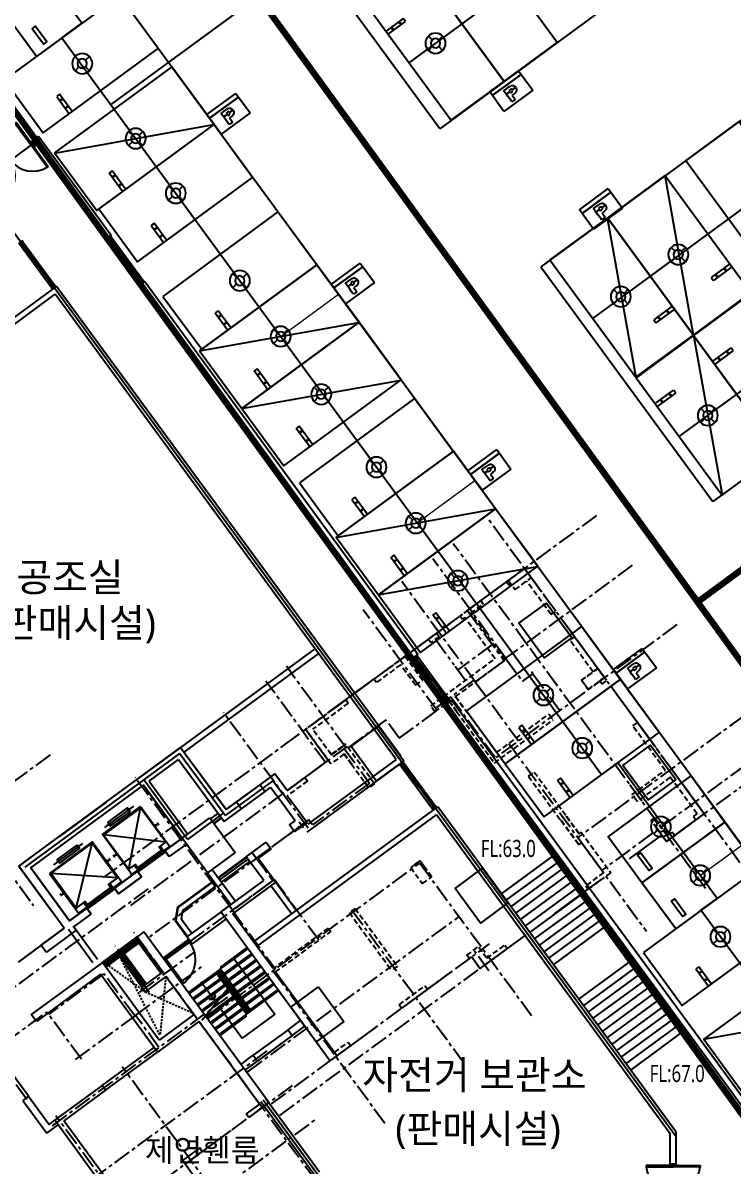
# Model space of a CAD drawing. Header units: millimetres. Extents: x 75184266 to 76346726, y -35077925 to -33679385.
# Drawn here: x 75337081 to 75361987, y -34979929 to -34939875 of the extents above; entities that cross this region are included whole.
import ezdxf
from ezdxf.enums import TextEntityAlignment as Align

# ---------------------------------------------------------------- set-up
doc = ezdxf.new("R2010")
doc.units = ezdxf.units.MM
doc.header["$LTSCALE"] = 50
doc.header["$MEASUREMENT"] = 0
for name, pattern in [('CENTER', [2, 1.25, -0.25, 0.25, -0.25]), ('HID', [2.3, 1.5, -0.8]), ('HIDDEN2', [0.1875, 0.125, -0.0625]), ('XR-지하3층$0$H', [1.3, 0.8, -0.5])]:
    doc.linetypes.add(name, pattern=pattern)
for name, color, linetype in [('0-유도관제', 6, 'CONTINUOUS'), ('CEN', 1, 'CENTER'), ('PLAN-ALL-DOOR', 4, 'CONTINUOUS'), ('XR-B1$0$00_블럭계획고', 7, 'CONTINUOUS'), ('XR-지하3층$0$a-door', 6, 'CONTINUOUS'), ('XR-지하3층$0$A-주차', 9, 'CONTINUOUS'), ('XR-지하3층$0$b-sor-1$0$wid', 4, 'CONTINUOUS'), ('XR-지하3층$0$WAL', 3, 'CONTINUOUS'), ('XR-지하3층$0$일반주차', 8, 'CONTINUOUS'), ('XR-지하3층$0$확장형주차', 8, 'CONTINUOUS')]:
    doc.layers.add(name, color=color, linetype=linetype)
doc.layers.add('건축', color=8, linetype='CONTINUOUS', plot=False)
for name, color, linetype, lineweight in [('구역제어-S.C.M', 2, 'CONTINUOUS', 100), ('주차유도-LGM', 6, 'CONTINUOUS', 20), ('주차유도-USM', 1, 'CONTINUOUS', 35), ('주차유도-레이스웨이', 1, 'CONTINUOUS', 25)]:
    doc.layers.add(name, color=color, linetype=linetype, lineweight=lineweight)
doc.styles.add('HY각헤드라인M', font='')
doc.styles.add('XR-B1$0$HY각헤드라인M', font='')
doc.styles.add('XR-지하3층$0$맑은고딕', font='')
doc.styles.get('HY각헤드라인M').set_extended_font_data('Malgun Gothic')
doc.styles.get('XR-B1$0$HY각헤드라인M').set_extended_font_data('Malgun Gothic')
doc.styles.get('XR-지하3층$0$맑은고딕').set_extended_font_data('Malgun Gothic')

# ---------------------------------------------------------------- blocks, each defined once
blk = doc.blocks.new('XR-지하3층$0$A$C77A365F3')
at = {"layer": 'XR-지하3층$0$a-door'}
for points in [[(0, 0), (45, 0), (45, 150), (0, 150)], [(45, 150), (1955, 150), (1955, 0), (45, 0)], [(45, 15), (115, 15), (115, 75), (45, 75)], [(45, 75), (1035, 75), (1035, 15), (45, 15)], [(115, 39), (965, 39), (965, 51), (115, 51)], [(965, 75), (1035, 75), (1035, 135), (965, 135)], [(965, 135), (1955, 135), (1955, 75), (965, 75)], [(965, 15), (1035, 15), (1035, 75), (965, 75)], [(1035, 99), (1885, 99), (1885, 111), (1035, 111)], [(1885, 75), (1955, 75), (1955, 135), (1885, 135)], [(1955, 0), (2000, 0), (2000, 150), (1955, 150)]]:
    blk.add_lwpolyline(points, close=True, dxfattribs=at)
at = {"layer": 'XR-지하3층$0$b-sor-1$0$wid', "color": 1}
blk.add_line((1000, 0), (1000, 150), dxfattribs=at)
at = {"layer": 'XR-지하3층$0$WAL', "color": 0, "const_width": 10}
blk.add_lwpolyline([(260, 100), (809, 100), (712, 130)], dxfattribs=at)
blk = doc.blocks.new('XR-지하3층$0$확장형 주차')
at = {"layer": 'XR-지하3층$0$확장형주차', "color": 7}
for p, q in [((0, 3965), (800, 3965)), ((0, 3835), (800, 3835)), ((800, 3835), (800, 3965))]:
    blk.add_line(p, q, dxfattribs=at)
blk.add_lwpolyline([(2500, 5100), (0, 0)], dxfattribs=at)
blk.add_lwpolyline([(2500, 5091), (0, 5091), (0, -9), (2500, -9)], close=True, dxfattribs=at)
for centre in [(238, 3900), (613, 3900)]:
    blk.add_circle(centre, 17.5, dxfattribs=at)
blk = doc.blocks.new('XR-지하3층$0$일반형 주차')
at = {"layer": 'XR-지하3층$0$일반주차'}
for p, q in [((750, 3865), (0, 3865)), ((0, 3735), (750, 3735)), ((750, 3735), (750, 3865))]:
    blk.add_line(p, q, dxfattribs=at)
blk.add_lwpolyline([(2300, 5000), (0, 5000), (0, 0), (2300, 0)], close=True, dxfattribs=at)
for centre in [(238, 3800), (563, 3800)]:
    blk.add_circle(centre, 17.5, dxfattribs=at)
blk = doc.blocks.new('XR-지하3층$0$DOOR-2000(유리문)')
at = {"layer": 'XR-지하3층$0$a-door'}
for p, q in [((50, 0), (50, 950)), ((50, 950), (90, 950)), ((90, 950), (90, 0)), ((1950, 950), (1910, 950)), ((1910, 950), (1910, 0)), ((1950, 0), (1950, 950)), ((90, 0), (50, 0)), ((50, 0), (50, -950)), ((90, -950), (90, 0)), ((1910, 0), (1950, 0)), ((1910, -950), (1910, 0)), ((1950, 0), (1950, -950)), ((50, -950), (90, -950)), ((1950, -950), (1910, -950))]:
    blk.add_line(p, q, dxfattribs=at)
at = {"layer": 'XR-지하3층$0$a-door', "color": 6}
for points in [[(0, -100), (0, 100), (50, 100), (50, -100)], [(2000, -100), (2000, 100), (1950, 100), (1950, -100)]]:
    blk.add_lwpolyline(points, close=True, dxfattribs=at)
at = {"layer": 'XR-지하3층$0$a-door', "color": 7}
for centre, start, end in [((-2, -49), 2.7862, 84.7498), ((2002, -49), 95.2502, 177.2138), ((-2, 49), 275.2502, 357.2138), ((2002, 49), 182.7862, 264.7498)]:
    blk.add_arc(centre, 1003, start, end, dxfattribs=at)
blk = doc.blocks.new('XR-지하3층$0$A$C73B52ADF')
at = {"layer": 'XR-지하3층$0$A-주차', "elevation": 0}
for points in [[(-2038, 2466), (-38, 2466), (-38, -1134), (-2038, -1134)], [(-1166, 2021), (-1166, 1871), (-1832, 1871), (-1832, 2021)]]:
    blk.add_lwpolyline(points, close=True, dxfattribs=at)
blk = doc.blocks.new('11111111')
at = {"layer": 'XR-B1$0$00_블럭계획고', "color": 3, "style": 'XR-B1$0$HY각헤드라인M', "width": 0.75}
for s, p in [('FL:63.0', (76858123, -34340701)), ('FL:67.0', (76864046, -34348584))]:
    blk.add_text(s, height=600, rotation=0, dxfattribs=at).set_placement(p)
blk = doc.blocks.new('A$C5C415861-flat-1')
at = {"layer": 'PLAN-ALL-DOOR', "ltscale": 10}
for p, q in [((-546, 1036), (-546, -4)), ((-511, -4), (-511, 1036)), ((-576, -4), (-576, -104)), ((-546, -4), (-576, -4)), ((-576, -104), (-551, -104)), ((-551, -104), (-531, -74)), ((-546, -46), (-546, -4)), ((-531, -46), (-546, -46)), ((-531, -74), (-531, -46)), ((479, -74), (479, -46)), ((479, -46), (494, -46)), ((499, -104), (479, -74)), ((494, -46), (494, -4)), ((494, -4), (524, -4)), ((524, -104), (499, -104)), ((524, -4), (524, -104))]:
    blk.add_line(p, q, dxfattribs=at)
at = {"layer": 'PLAN-ALL-DOOR', "color": 8}
for p, q in [((499, -104), (-551, -104)), ((479, -46), (-531, -46)), ((494, -4), (-511, -4))]:
    blk.add_line(p, q, dxfattribs=at)
at = {"layer": 'PLAN-ALL-DOOR'}
blk.add_line((-546, -4), (-511, -4), dxfattribs=at)
at = {"layer": 'PLAN-ALL-DOOR', "color": 8, "ltscale": 10}
blk.add_arc((-546, -4), 1040, 0, 90, dxfattribs=at)
blk = doc.blocks.new('센서')
at = {"layer": '0-유도관제', "color": 0}
for p, q in [((405935, 34224), (406072, 34088)), ((406311, 34088), (406447, 34225)), ((405936, 33712), (406072, 33849)), ((406311, 33849), (406448, 33713))]:
    blk.add_line(p, q, dxfattribs=at)
for major_axis, start_param, end_param in [((0, 362), 2.801804347482335, 9.084989654661921), ((0, 169), 2.862310370331367, 9.145495677510954)]:
    blk.add_ellipse((406192, 33969), major_axis=major_axis, ratio=1, start_param=start_param, end_param=end_param, dxfattribs=at)
blk = doc.blocks.new('만공차등')
at = {"layer": '0-유도관제', "color": 0}
for p, q in [((305755, 78525), (306597, 78525)), ((305755, 77269), (305755, 78525)), ((306442, 77269), (306442, 78525)), ((306442, 78525), (306442, 77269)), ((306597, 78525), (306597, 77269)), ((306185, 78101), (306185, 77952)), ((306185, 77838), (306185, 77693)), ((306191, 78101), (306191, 77952)), ((306191, 77838), (306191, 77693)), ((306597, 77269), (305755, 77269))]:
    blk.add_line(p, q, dxfattribs=at)
for points in [[(305858, 77952), (305858, 77952), (305858, 78101), (305858, 78101)], [(305858, 78101), (305858, 78101), (306044, 78101), (306185, 78101)], [(306037, 77952), (306037, 77952), (305858, 77952), (305858, 77952)], [(306037, 77870), (306037, 77870), (306037, 77952), (306037, 77952)], [(306078, 77737), (306050, 77766), (306037, 77810), (306037, 77870)], [(306185, 77693), (306139, 77694), (306104, 77709), (306078, 77737)], [(306134, 77952), (306134, 77952), (306134, 77915), (306134, 77915)], [(306185, 77952), (306159, 77952), (306134, 77952), (306134, 77952)], [(306134, 77915), (306134, 77887), (306139, 77867), (306149, 77855)], [(306149, 77855), (306158, 77844), (306170, 77838), (306185, 77838)], [(306191, 78101), (306274, 78101), (306339, 78101), (306339, 78101)], [(306241, 77952), (306241, 77952), (306217, 77952), (306191, 77952)], [(306191, 77838), (306204, 77838), (306216, 77843), (306226, 77853)], [(306226, 77853), (306236, 77863), (306241, 77882), (306241, 77909)], [(306241, 77909), (306241, 77909), (306241, 77952), (306241, 77952)], [(306339, 77854), (306339, 77800), (306327, 77760), (306301, 77733)], [(306339, 78101), (306339, 78101), (306339, 77854), (306339, 77854)]]:
    blk.add_open_spline(points, degree=3, dxfattribs=at)
blk.add_open_spline([(306301, 77733), (306275, 77706), (306239, 77693), (306192, 77693), (306191, 77693), (306191, 77693), (306191, 77693)], degree=3, knots=[0.4989771, 0.4989771, 0.4989771, 0.4989771, 0.9979543, 0.9979543, 0.9979543, 1, 1, 1, 1], dxfattribs=at)

msp = doc.modelspace()

# ---------------------------------------------------------------- hatches: boundary and pattern name
at = {"layer": '건축', "ltscale": 0.5}
h = msp.add_hatch(dxfattribs=at)
h.set_pattern_fill('ANSI31', color=256, scale=350, angle=-53.75323, style=0)
h.set_pattern_definition([(351.246774545, (57405224.57, 45124076.84), (6.657832369, 43.24044135), [])])
h.paths.add_polyline_path([(75340480.8, -34972601.1), (75341255.3, -34973657.6), (75341408.6, -34973545.3), (75340634, -34972488.8), (75341202.6, -34972071.9), (75341090.2, -34971918.7), (75339880.5, -34972805.6), (75339992.9, -34972958.8)])

# ---------------------------------------------------------------- linework, layer by layer
at = {"layer": 'CEN', "ltscale": 10}
for p, q in [((75352666.5, -34960461.9), (75353937.7, -34962195.8)), ((75351545.5, -34961469.8), (75352206, -34962370.7)), ((75353937.7, -34962195.8), (75354732.1, -34961613.5)), ((75352240.2, -34962417.4), (75352698.5, -34963042.4)), ((75346623.8, -34964892.1), (75339955.6, -34969780.8)), ((75338036.2, -34965521.5), (75330263.9, -34971219.7)), ((75346198.4, -34966878), (75340753.8, -34970869.6)), ((75345273.7, -34969143), (75347112.5, -34967795)), ((75345122.9, -34968937.4), (75345847.2, -34969925.3)), ((75345451.1, -34969013), (75341510.6, -34971901.9)), ((75345273.7, -34969143), (75345847.2, -34969925.3)), ((75351003.2, -34969313.4), (75354919.9, -34974655.8)), ((75345847.2, -34969925.3), (75342084.2, -34972684.2)), ((75344427.8, -34970965.9), (75345903.7, -34969883.9)), ((75341474.4, -34970211.1), (75329414.5, -34979052.8)), ((75344427.8, -34970965.9), (75345938.5, -34973026.5)), ((75347939.8, -34981244.6), (75340971.6, -34971740)), ((75339901.2, -34972833.8), (75341119, -34971941)), ((75341513, -34973848.4), (75340318.4, -34972218.9)), ((75341184.2, -34973833.7), (75343100.3, -34972428.9)), ((75339925.4, -34973188.1), (75337981.8, -34974613.1)), ((75341007.4, -34974664), (75339925.4, -34973188.1)), ((75345857.8, -34973085.6), (75349774.6, -34978428.1)), ((75344256.3, -34974005.6), (75338092.9, -34978524.3)), ((75335656.8, -34976193.6), (75337922.6, -34974532.4)), ((75339134.7, -34976185.7), (75337922.6, -34974532.4)), ((75341031.6, -34974646.2), (75338902.5, -34976207.2)), ((75341853.4, -34975767.2), (75341031.6, -34974646.2)), ((75337219.3, -34977589.9), (75335741.6, -34975574.3)), ((75345639.8, -34975892.8), (75339492.6, -34980399.6)), ((75345431.7, -34983083.4), (75340567.9, -34976449.3)), ((75346526.7, -34977102.5), (75340627.8, -34981427.2)), ((75343096.9, -34984795.1), (75338233.2, -34978161))]:
    msp.add_line(p, q, dxfattribs=at)
for points in [[(75352666.5, -34960461.9), (75357211.9, -34957129.5)], [(75362226.6, -34969298.9), (75353385, -34957239)], [(75354732.1, -34961613.5), (75352175.3, -34958125.9)], [(75354014.4, -34962139.7), (75351457.5, -34958652.1)], [(75354732.1, -34961613.5), (75358483.1, -34958863.5)], [(75352943.4, -34962962.1), (75350368.8, -34959450.3)], [(75352493.1, -34960589), (75346939.5, -34964660.7)], [(75351604.3, -34963968.6), (75349017.9, -34960440.7)], [(75360017.4, -34960956.3), (75353653.5, -34965622)], [(75353541.6, -34961655.5), (75352331.9, -34962542.4)], [(75358785.2, -34967141.9), (75354732.1, -34961613.5)], [(75354014.4, -34962139.7), (75354605.6, -34962946.2)], [(75348404.1, -34965260.8), (75346320.2, -34962418.5)], [(75353955.5, -34962220), (75352943.4, -34962962.1)], [(75347690.4, -34965784.1), (75345606.5, -34962941.8)], [(75352896.1, -34962897.6), (75352089.6, -34963488.8)], [(75352943.4, -34962962.1), (75354459.9, -34965030.7)], [(75354605.6, -34962946.2), (75354968.5, -34962680.1)], [(75354968.5, -34962680.1), (75354921.2, -34962615.6)], [(75354968.5, -34962680.1), (75355911.6, -34963966.4)], [(75352089.6, -34963488.8), (75351448.3, -34963959)], [(75352089.6, -34963488.8), (75353653.5, -34965622)], [(75347085.3, -34968087.7), (75344114.5, -34964035.6)], [(75347573.6, -34964195.8), (75346623.8, -34964892.1)], [(75350277.7, -34964941.2), (75351604.3, -34963968.6)], [(75362358.8, -34964149.9), (75356539.3, -34968416.5)], [(75349804.7, -34964296), (75348381.2, -34965339.6)], [(75350277.7, -34964941.2), (75349804.7, -34964296)], [(75348452.5, -34965225.4), (75346198.4, -34966878)], [(75348351.7, -34965299.3), (75349238.6, -34966509)], [(75354123.9, -34965122), (75358948.3, -34971702.4)], [(75363201.4, -34965299.2), (75357381.8, -34969565.7)], [(75363511.8, -34965722.6), (75359647.9, -34968555.3)], [(75334010.2, -34966092.4), (75337457.9, -34970794.9)], [(75344427.8, -34970965.9), (75341013.6, -34966309)], [(75349238.6, -34966509), (75347242.5, -34967972.4)], [(75349238.6, -34966509), (75347242.5, -34967972.4)], [(75358359.6, -34966561.3), (75361016.9, -34970185.8)], [(75347242.5, -34967972.4), (75347112.5, -34967795), (75345273.7, -34969143)], [(75347242.5, -34967972.4), (75347112.5, -34967795)], [(75343594.9, -34974744.7), (75351003.2, -34969313.4)], [(75345903.7, -34969883.9), (75347461.6, -34972009)], [(75348630, -34970972.6), (75352585.2, -34976367.5)], [(75344969.5, -34976619.8), (75352377.9, -34971188.4)], [(75345797.3, -34977748.8), (75353439.4, -34972146.1)], [(75353423.5, -34973088.2), (75352920.6, -34972402.3)], [(75341031.6, -34974646.2), (75343434.4, -34972884.6)], [(75346092.9, -34978152.1), (75353614.1, -34972638)], [(75335324.1, -34987113.5), (75347384.1, -34978271.9)]]:
    msp.add_lwpolyline(points, dxfattribs=at)
at = {"layer": '건축', "ltscale": 0.5}
for p, q in [((75382827.4, -34920759.7), (75351697.4, -34943582.6)), ((75386375, -34925598.5), (75355245, -34948421.5)), ((75392406, -34933824.6), (75361275.9, -34956647.5)), ((75351697.4, -34943582.6), (75345784.8, -34935517.8)), ((75335434.1, -34945586.4), (75337692.2, -34943930.8)), ((75337391.1, -34944027.5), (75337633.1, -34943850.2)), ((75337391.1, -34944027.5), (75337509.4, -34944188.8)), ((75337509.4, -34944188.8), (75337590, -34944129.7)), ((75337590, -34944129.7), (75340014.2, -34947436.3)), ((75337633.1, -34943850.2), (75340175.5, -34947318)), ((75359984.2, -34978903.2), (75335246.9, -34945161.9)), ((75340014.2, -34947436.3), (75340175.5, -34947318)), ((75341196.7, -34949049.2), (75341358, -34948931)), ((75341358, -34948931), (75350936.6, -34961995.9)), ((75332038.2, -34953669.2), (75338262.4, -34949105.9)), ((75350333.1, -34965570.1), (75338262.4, -34949105.9)), ((75341196.7, -34949049.2), (75350775.3, -34962114.1)), ((75332156.4, -34953830.5), (75338219.4, -34949385.5)), ((75350165.9, -34965680.3), (75338219.4, -34949385.5)), ((75350936.6, -34961995.9), (75350775.3, -34962114.1)), ((75352119.1, -34963608.8), (75351957.8, -34963727.1)), ((75351957.8, -34963727.1), (75367526.1, -34984961.9)), ((75352119.1, -34963608.8), (75367627.4, -34984761.9)), ((75344576.1, -34967168.3), (75345398.7, -34966565.2)), ((75344753.5, -34967410.3), (75345576.1, -34966807.2)), ((75359984.2, -34978734.1), (75351628, -34967336.3)), ((75342670.2, -34968441.7), (75343637.9, -34967732.1)), ((75343637.9, -34967732.1), (75344524.8, -34968941.9)), ((75359784.2, -34978799.5), (75351585, -34967615.9)), ((75343557.1, -34969651.4), (75342670.2, -34968441.7)), ((75344524.8, -34968941.9), (75343557.1, -34969651.4)), ((75344929.1, -34969104.3), (75343937.1, -34969831.5)), ((75344049.5, -34969984.8), (75345041.4, -34969257.5)), ((75343775.8, -34969949.8), (75342519.8, -34970870.6)), ((75342695.7, -34970977.3), (75343888.2, -34970103)), ((75342519.8, -34970870.6), (75342448.3, -34971335.5)), ((75342648, -34971286.7), (75342695.7, -34970977.3)), ((75342851.7, -34971885.9), (75342448.3, -34971335.5)), ((75343004.9, -34971773.5), (75342648, -34971286.7)), ((75344206.5, -34971264.6), (75343013, -34972139.6)), ((75338681.3, -34971626.5), (75339538.6, -34972795.9)), ((75338842.6, -34971508.2), (75339699.9, -34972677.6)), ((75346477, -34974361.4), (75347444.8, -34973651.9)), ((75347444.8, -34973651.9), (75348331.7, -34974861.6)), ((75347363.9, -34975571.1), (75346477, -34974361.4)), ((75346380.4, -34975151.4, 0), (75346819.9, -34974829.2)), ((75348331.7, -34974861.6), (75347363.9, -34975571.1)), ((75346379.4, -34975150.1), (75345161.6, -34976042.9, 0)), ((75346528.2, -34975353), (75345310.4, -34976245.9, 0)), ((75339858.8, -34977105.6), (75341681.4, -34975769.4)), ((75339977, -34977266.9), (75341799.7, -34975930.7)), ((75344723.1, -34976366.5), (75345162.6, -34976044.2, 0)), ((75344870.9, -34976568.1), (75345310.4, -34976245.9)), ((75337080.9, -34977629.4), (75337920.5, -34978774.6, 0)), ((75337282.5, -34977481.6), (75338003.9, -34978465.5, 0)), ((75345431, -34977670.2), (75347284.2, -34980198.1, 0)), ((75345511.6, -34977611.1), (75347484.2, -34980301.8, 0)), ((75345592.3, -34977552), (75347484.2, -34980132.6, 0)), ((75337920.5, -34978774.6), (75338315.7, -34978484.9)), ((75338003.9, -34978465.5), (75338197.4, -34978323.6)), ((75359784.2, -34979861.9), (75359784.2, -34978799.5)), ((75359984.2, -34979861.9), (75359984.2, -34978734.1)), ((75359984.2, -34979861.9), (75359784.2, -34979861.9))]:
    msp.add_line(p, q, dxfattribs=at)
at = {"layer": '건축'}
for p, q in [((75369735.1, -34978840.8), (75337215.5, -34934484.6)), ((75355245, -34948421.5), (75361275.9, -34956647.5)), ((75336939.2, -34969419.4), (75342608.7, -34965262.8)), ((75342608.7, -34965262.8), (75344205.1, -34967440.3)), ((75342544.2, -34965682.1), (75344140.6, -34967859.6)), ((75344172.9, -34967650), (75342576.4, -34965472.5)), ((75342670.2, -34968441.7), (75341310.2, -34966586.8)), ((75345842.3, -34966426.1), (75344172.9, -34967650)), ((75346182.2, -34966889.8), (75345842.3, -34966426.1)), ((75347046.3, -34967899.2), (75346351.6, -34966951.6)), ((75340957.2, -34967323), (75339941.1, -34968068)), ((75340800.2, -34969527.4), (75341203.7, -34967371.7)), ((75340871.2, -34967417.1), (75340841.6, -34967376.7)), ((75344576.1, -34967168.3), (75344753.5, -34967410.3)), ((75346627, -34967834.7), (75346020.9, -34967008)), ((75340056.7, -34968014.2), (75340027.1, -34967973.9)), ((75341765.4, -34968044.8), (75341706.3, -34967964.2)), ((75341816.5, -34967945.4), (75341735.9, -34968004.5)), ((75341846.1, -34967985.7), (75341786.9, -34967905)), ((75346433.4, -34967976.6), (75346627, -34967834.7)), ((75346610.8, -34968218.5), (75347046.3, -34967899.2)), ((75342090.6, -34968581.4), (75339913.3, -34968317.7)), ((75342065.3, -34968885.1), (75342670.2, -34968441.7)), ((75344917.3, -34969088.2), (75345610.8, -34968579.7)), ((75338166.8, -34969368.8), (75339183, -34968623.8)), ((75338945.3, -34970887.3), (75339510.1, -34968613.3)), ((75339096.9, -34968717.8), (75339067.4, -34968677.5)), ((75340386.3, -34969055.9), (75340327.2, -34968975.2)), ((75342213.1, -34969086.7), (75342065.3, -34968885.1)), ((75345336.6, -34969152.7), (75345788.2, -34968821.6)), ((75353865.5, -34970388.2), (75355801, -34968969.2)), ((75338282.4, -34969315), (75338252.8, -34969274.7)), ((75340071.8, -34969286.5), (75340012.7, -34969205.8)), ((75340122.9, -34969187), (75340042.3, -34969246.1)), ((75340152.5, -34969227.3), (75340093.3, -34969146.7)), ((75340305.7, -34969115), (75340246.6, -34969034.4)), ((75340276.1, -34969074.7), (75340356.8, -34969015.6)), ((75344917.3, -34969088.2), (75343925.3, -34969815.4)), ((75343987.4, -34969900.1), (75344979.3, -34969172.8)), ((75354031, -34970614), (75355966.6, -34969195)), ((75338535.6, -34971596.9), (75336939.2, -34969419.4)), ((75340397, -34969823), (75338058.4, -34969677.6)), ((75341245.3, -34969796.3), (75341097.5, -34969594.6)), ((75354196.6, -34970839.8), (75356132.1, -34969420.8)), ((75354362.1, -34971065.7), (75356297.7, -34969646.6)), ((75340438.9, -34970387.5), (75340291, -34970185.9)), ((75343764, -34969933.6), (75342501.3, -34970859.4)), ((75354527.7, -34971291.5), (75356463.2, -34969872.4)), ((75354693.3, -34971517.3), (75356628.8, -34970098.2)), ((75338450.8, -34970474.9), (75338391.7, -34970394.3)), ((75338421.2, -34970434.6), (75338501.9, -34970375.5)), ((75338531.4, -34970415.8), (75338472.3, -34970335.1)), ((75354858.8, -34971743.1), (75356794.4, -34970324.1)), ((75355024.4, -34971968.9), (75356959.9, -34970549.9)), ((75338718.4, -34971338.9), (75339323.3, -34970895.4)), ((75339471.1, -34971097), (75339323.3, -34970895.4)), ((75342501.3, -34970859.4), (75342427.2, -34971340.7)), ((75355189.9, -34972194.7), (75357125.5, -34970775.7)), ((75355355.5, -34972420.5), (75357291, -34971001.5)), ((75338866.2, -34971540.5), (75339471.1, -34971097)), ((75342835.6, -34971897.7), (75342427.2, -34971340.7)), ((75344206.5, -34971264.6), (75343013, -34972139.6)), ((75344029.2, -34971022.6), (75347854.6, -34976240.5)), ((75355521, -34972646.4), (75357456.6, -34971227.3)), ((75337729.1, -34972188.2), (75338535.6, -34971596.9)), ((75341320.4, -34971725.2), (75341078.4, -34971902.6)), ((75345704.6, -34977705.2), (75341320.4, -34971725.2)), ((75355686.6, -34972872.2), (75357622.1, -34971453.1)), ((75337729.1, -34972188.2), (75337906.5, -34972430.1)), ((75341977.1, -34973128.4), (75341078.4, -34971902.6)), ((75341916.7, -34973172.8), (75341142.1, -34972116.3)), ((75339868.7, -34972789.5), (75337376.7, -34974616.5)), ((75341864.2, -34975511.3), (75339868.7, -34972789.5)), ((75356573.5, -34974081.9), (75358509, -34972662.8)), ((75356739, -34974307.7), (75358674.6, -34972888.7)), ((75339804.1, -34973208.8), (75337554.1, -34974858.4)), ((75341799.7, -34975930.7), (75339804.1, -34973208.8)), ((75341977.1, -34973128.4), (75341255.3, -34973657.6)), ((75342095.4, -34973289.7), (75341373.6, -34973818.9)), ((75343073.9, -34974624.4), (75342095.4, -34973289.7)), ((75344007.4, -34973022.5), (75343846.1, -34973140.7)), ((75344922.2, -34974608.5), (75343846.1, -34973140.7)), ((75344007.4, -34973022.5), (75345083.5, -34974490.3)), ((75345944.4, -34973127.6), (75348096.6, -34976063.1)), ((75356904.6, -34974533.5), (75358840.1, -34973114.5)), ((75357070.1, -34974759.3), (75359005.7, -34973340.3)), ((75341373.6, -34973818.9), (75341255.3, -34973657.6)), ((75357235.7, -34974985.1), (75359171.2, -34973566.1)), ((75357401.3, -34975210.9), (75359336.8, -34973791.9)), ((75357566.8, -34975436.8), (75359502.4, -34974017.7)), ((75357732.4, -34975662.6), (75359667.9, -34974243.5)), ((75357897.9, -34975888.4), (75359833.5, -34974469.3)), ((75337554.1, -34974858.4), (75337376.7, -34974616.5)), ((75343251.3, -34974866.4), (75341799.7, -34975930.7)), ((75343065.9, -34974630.3), (75341864.2, -34975511.3)), ((75345374, -34977761.6), (75343251.3, -34974866.4)), ((75358063.5, -34976114.2), (75359999, -34974695.2)), ((75358229, -34976340), (75360164.6, -34974921)), ((75346380.4, -34975151.4, 0), (75346528.2, -34975353, 0)), ((75358394.6, -34976565.8), (75360330.1, -34975146.8)), ((75345162.6, -34976044.2, 0), (75345310.4, -34976245.9, 0)), ((75347854.6, -34976240.5), (75348096.6, -34976063.1)), ((75337282.5, -34977481.6), (75336392.7, -34976267.9)), ((75339858.8, -34977105.6), (75338181.3, -34978335.4)), ((75339977, -34977266.9), (75338517.3, -34978337.1)), ((75339977, -34977266.9), (75339858.8, -34977105.6)), ((75337282.5, -34977481.6), (75337080.9, -34977629.4)), ((75345374, -34977761.6), (75344914.3, -34978098.7)), ((75345704.6, -34977705.2), (75345003, -34978219.6)), ((75345003, -34978219.6), (75344914.3, -34978098.7)), ((75340586.1, -34981581.8), (75338197.4, -34978323.6)), ((75340639.9, -34981232.4), (75338517.3, -34978337.1)), ((75343285.2, -34979293), (75342680.3, -34979736.5)), ((75343373.9, -34979414), (75342769, -34979857.4)), ((75343373.9, -34979414), (75343285.2, -34979293)), ((75342769, -34979857.4), (75342680.3, -34979736.5))]:
    msp.add_line(p, q, dxfattribs=at)
at = {"layer": '건축', "ltscale": 3}
for p, q in [((75337471.8, -34943968.4), (75336281.1, -34942344.4)), ((75339880.5, -34972805.6), (75341090.2, -34971918.7)), ((75340634, -34972488.8), (75341202.6, -34972071.9)), ((75339992.9, -34972958.8), (75340480.8, -34972601.1)), ((75341255.3, -34973657.6), (75340480.8, -34972601.1)), ((75341408.6, -34973545.3), (75340634, -34972488.8))]:
    msp.add_line(p, q, dxfattribs=at)
at = {"layer": '건축', "linetype": 'HIDDEN2', "ltscale": 30}
for p, q in [((75354146.4, -34959376.9), (75354670.6, -34958992.6)), ((75354670.6, -34958992.6), (75354818.4, -34959194.2)), ((75354041.6, -34959453.8), (75354130.3, -34959574.8)), ((75353138.3, -34960116), (75353227, -34960237)), ((75352694.8, -34960441.2), (75352412.5, -34960648.2)), ((75355603.2, -34960602.9), (75355764.5, -34960484.6)), ((75355603.2, -34960602.9), (75355764.5, -34960484.6)), ((75352412.5, -34960648.2), (75352501.2, -34960769.1)), ((75351589.9, -34961251.3), (75351299.6, -34961464.1)), ((75351589.9, -34961251.3), (75351678.6, -34961372.2)), ((75356265.4, -34961506.1), (75356426.7, -34961387.9)), ((75351382.1, -34963809.1), (75353640.2, -34962153.6)), ((75352255.7, -34963478.6), (75353989.6, -34962207.4)), ((75356672.2, -34962906.6), (75357236.7, -34962492.7)), ((75349476.9, -34962986.4), (75349388.2, -34962865.4)), ((75356908.7, -34963229.2), (75357473.2, -34962815.3)), ((75357325.4, -34962613.7), (75357473.2, -34962815.3)), ((75357388.8, -34963038.4), (75357550.1, -34962920.2)), ((75348404.3, -34963586.8), (75346993, -34964621.5)), ((75348493, -34963707.7), (75348404.3, -34963586.8)), ((75351529.9, -34964010.8), (75352029.9, -34963644.2)), ((75352296, -34964007.1), (75353614.5, -34965805.5)), ((75353692.5, -34965438.4), (75352521.8, -34963841.5)), ((75353692.5, -34965438.4), (75355531.2, -34964090.3)), ((75353614.5, -34965805.5), (75355679.1, -34964291.9)), ((75358464.9, -34964506.2), (75358626.2, -34964388)), ((75348347.6, -34965488.2), (75347879.9, -34965831.2)), ((75355011.1, -34966120.8), (75356146.4, -34967669.2)), ((75347057.2, -34966434.3), (75346351.6, -34966951.6)), ((75354809.5, -34966268.6), (75355944.7, -34967817)), ((75359106.9, -34967817.4), (75359227.9, -34967728.7)), ((75360591.5, -34967677.5), (75360720.6, -34967582.9)), ((75360591.5, -34967677.5), (75360680.2, -34967798.5)), ((75359248.8, -34968011), (75359337.5, -34968131.9)), ((75356654.3, -34968226.7), (75357694.9, -34969646.1)), ((75356670.4, -34968586.9), (75357445, -34969643.4)), ((75359680.2, -34968345.7), (75359849.6, -34968221.5)), ((75359849.6, -34968221.5), (75359938.3, -34968342.5)), ((75350803.4, -34969379.2), (75351005.1, -34969231.4)), ((75357445, -34969643.4), (75356815.9, -34970104.6)), ((75357694.9, -34969646.1), (75356904.6, -34970225.6)), ((75356815.9, -34970104.6), (75356904.6, -34970225.6)), ((75348730.8, -34970898.7), (75350214.9, -34972923)), ((75348529.2, -34971046.6), (75350013.2, -34973070.8)), ((75345944.4, -34973127.6), (75347875.9, -34971711.5)), ((75347787.2, -34971590.5), (75347875.9, -34971711.5)), ((75353348.1, -34972647.1), (75353977.1, -34972185.9)), ((75353977.1, -34972185.9), (75354065.8, -34972306.8)), ((75352649.2, -34972539.4), (75353052.4, -34972243.8)), ((75352737.9, -34972660.4), (75352649.2, -34972539.4)), ((75352737.9, -34972660.4), (75352697.5, -34972690)), ((75350278.1, -34974277.8), (75351181.4, -34973615.5)), ((75350366.8, -34974398.7), (75351431.4, -34973618.3)), ((75351270.1, -34973736.5), (75351181.4, -34973615.5)), ((75350278.1, -34974277.8), (75350366.8, -34974398.7)), ((75348007.9, -34975942.2), (75348487.8, -34975590.4)), ((75348096.6, -34976063.1), (75348576.4, -34975711.3)), ((75348487.8, -34975590.4), (75348576.4, -34975711.3))]:
    msp.add_line(p, q, dxfattribs=at)
at = {"layer": '건축', "ltscale": 100}
for p, q in [((75347324.9, -34961805.2), (75342608.7, -34965262.8)), ((75347443.1, -34961966.5), (75342727, -34965424.1)), ((75350165.9, -34965680.3), (75347078.8, -34967943.6)), ((75350284.2, -34965841.6), (75347035.8, -34968223.2)), ((75345169.8, -34972071.1, 0), (75351628, -34967336.3)), ((75345288.1, -34972232.4, 0), (75351585, -34967615.9, 0)), ((75346966.5, -34967790.4, 0), (75346934, -34967746, 0)), ((75346772.7, -34967864.3, 0), (75346923.5, -34968069.9, 0)), ((75345787.2, -34970105.7), (75346508.6, -34971089.6)), ((75346669.9, -34970971.3), (75345948.5, -34969987.4))]:
    msp.add_line(p, q, dxfattribs=at)
at = {"layer": '건축', "linetype": 'HID'}
for p, q in [((75340480.8, -34972601.1), (75341887.9, -34975357.6)), ((75341373.6, -34973818.9), (75340081.6, -34972893.8)), ((75342095.4, -34973289.7), (75341887.9, -34975357.6)), ((75341373.6, -34973818.9), (75343000.8, -34974541.6))]:
    msp.add_line(p, q, dxfattribs=at)
at = {"layer": '건축', "linetype": 'XR-지하3층$0$H', "ltscale": 50}
msp.add_lwpolyline([(75343626.3, -34981026.8), (75342769, -34979857.4), (75345704.6, -34977705.2), (75344870.9, -34976568.1), (75346967.8, -34975030.8), (75347854.6, -34976240.5), (75352818.5, -34972601.3), (75353114.2, -34973004.5), (75359485.3, -34968333.5), (75359647.9, -34968555.3), (75360970.5, -34967585.6), (75354670.6, -34958992.6), (75346993, -34964621.5), (75347791.2, -34965710.2), (75346343.5, -34966771.5), (75345914.9, -34966186.8), (75344205.1, -34967440.3), (75342608.7, -34965262.8), (75336939.2, -34969419.4), (75338535.6, -34971596.9), (75336140.4, -34973353)], dxfattribs=at)
at = {"layer": '건축', "linetype": 'HIDDEN2', "ltscale": 30}
for points in [[(75354670.6, -34958992.6), (75354041.6, -34959453.8)], [(75355764.5, -34960484.6), (75354670.6, -34958992.6)], [(75354130.3, -34959574.8), (75354194.8, -34959527.5)], [(75355603.2, -34960602.9), (75354745.8, -34959433.5)], [(75353138.3, -34960116), (75352694.8, -34960441.2)], [(75352783.4, -34960562.2), (75353227, -34960237)], [(75353989.6, -34962207.4), (75352783.4, -34960562.2)], [(75352581.8, -34960710), (75352501.2, -34960769.1)], [(75353640.2, -34962153.6), (75352581.8, -34960710)], [(75351678.6, -34961372.2), (75351388.2, -34961585.1)], [(75357550.1, -34962920.2), (75356426.7, -34961387.9)], [(75351299.6, -34961464.1), (75351388.2, -34961585.1)], [(75357075.4, -34962611), (75356265.4, -34961506.1)], [(75351091.9, -34962905.9), (75350476.9, -34962067.2), (75349388.2, -34962865.4)], [(75350323.7, -34962365.6), (75349476.9, -34962986.4)], [(75350849.9, -34963083.3), (75350323.7, -34962365.6)], [(75350849.9, -34963083.3), (75351091.9, -34962905.9)], [(75356908.7, -34963229.2), (75356672.2, -34962906.6)], [(75357231.3, -34962992.7), (75357473.2, -34962815.3)], [(75357388.8, -34963038.4), (75357311.9, -34962933.6)], [(75348493, -34963707.7), (75347242.9, -34964624.2)], [(75352296, -34964007.1), (75352304, -34964001.2), (75352037.9, -34963638.3), (75352029.9, -34963644.2)], [(75352521.8, -34963841.5), (75352513.7, -34963847.5), (75352247.6, -34963484.5), (75352255.7, -34963478.6)], [(75351529.9, -34964010.8), (75351382.1, -34963809.1)], [(75355531.2, -34964090.3), (75355679.1, -34964291.9)], [(75355531.2, -34964090.3), (75355679.1, -34964291.9)], [(75359606, -34966062.7), (75358464.9, -34964506.2)], [(75360063, -34966347.7), (75358626.2, -34964388)], [(75347879.9, -34965831.2), (75346993, -34964621.5)], [(75347893.3, -34965511.3), (75347242.9, -34964624.2)], [(75347893.3, -34965511.3), (75347899.2, -34965519.4), (75348310.6, -34965217.8), (75348304.6, -34965209.8)], [(75348393.4, -34965144.7), (75348304.6, -34965209.8)], [(75349410.3, -34966531.9), (75348393.4, -34965144.7)], [(75348605.6, -34965857.1), (75348613.7, -34965851.2), (75348347.6, -34965488.2), (75348339.5, -34965494.2)], [(75349208.7, -34966679.7), (75348605.6, -34965857.1)], [(75354809.5, -34966268.6), (75355011.1, -34966120.8)], [(75359783.4, -34966304.7), (75358622.1, -34967156.1), (75358444.7, -34966914.1), (75359606, -34966062.7)], [(75360970.5, -34967585.6), (75359885.6, -34966105.8)], [(75346968.6, -34966313.3), (75346343.5, -34966771.5)], [(75346968.6, -34966313.3), (75347057.2, -34966434.3)], [(75349410.3, -34966531.9), (75349208.7, -34966679.7)], [(75360720.6, -34967582.9), (75359783.4, -34966304.7)], [(75356146.4, -34967669.2), (75356138.3, -34967675.1), (75356581.7, -34968280), (75356589.8, -34968274)], [(75359680.2, -34968345.7), (75359227.9, -34967728.7)], [(75360970.5, -34967585.6), (75360680.2, -34967798.5)], [(75356573.6, -34968657.9), (75355952.8, -34967811.1), (75355944.7, -34967817)], [(75359647.9, -34968555.3), (75359106.9, -34967817.4)], [(75356670.4, -34968586.9), (75356573.6, -34968657.9)], [(75356654.3, -34968226.7), (75356589.8, -34968274)], [(75359938.3, -34968342.5), (75359647.9, -34968555.3)], [(75351164.7, -34969449.1), (75351005.1, -34969231.4)], [(75348730.8, -34970898.7), (75348529.2, -34971046.6)], [(75347787.2, -34971590.5), (75345855.7, -34973006.6)], [(75347799, -34971606.6), (75347875.9, -34971711.5)], [(75352737.9, -34972660.4), (75352818.5, -34972601.3)], [(75352818.5, -34972601.3), (75353114.2, -34973004.5)], [(75353348.1, -34972647.1), (75353052.4, -34972243.8)], [(75354065.8, -34972306.8), (75353114.2, -34973004.5)], [(75350214.9, -34972923), (75350013.2, -34973070.8)], [(75352697.5, -34972690), (75352737.9, -34972660.4)]]:
    msp.add_lwpolyline(points, dxfattribs=at)
for points in [[(75354670.6, -34958992.6), (75354106.1, -34959406.5), (75354342.6, -34959729.1), (75354907.1, -34959315.2)], [(75357236.7, -34962492.7), (75356672.2, -34962906.6), (75356908.7, -34963229.2), (75357473.2, -34962815.3)], [(75352296, -34964007.1), (75352304, -34964001.2), (75352037.9, -34963638.3), (75352029.9, -34963644.2)], [(75352521.8, -34963841.5), (75352513.7, -34963847.5), (75352247.6, -34963484.5), (75352255.7, -34963478.6)], [(75347899.2, -34965519.4), (75347893.3, -34965511.3), (75348304.6, -34965209.8), (75348310.6, -34965217.8)], [(75348339.5, -34965494.2), (75348347.6, -34965488.2), (75348613.7, -34965851.2), (75348605.6, -34965857.1)], [(75356589.8, -34968274), (75356581.7, -34968280), (75356138.3, -34967675.1), (75356146.4, -34967669.2)], [(75356573.6, -34968657.9), (75356565.6, -34968663.8), (75355944.7, -34967817), (75355952.8, -34967811.1)], [(75350682.5, -34969467.9), (75351096.4, -34970032.4), (75351418.9, -34969795.9), (75351005.1, -34969231.4)]]:
    msp.add_lwpolyline(points, close=True, dxfattribs=at)
at = {"layer": '건축'}
for points in [[(75356326.4, -34961411.8), (75355358.6, -34962121.3), (75354471.7, -34960911.6), (75355439.5, -34960202.1)], [(75359974.5, -34966387.7), (75359006.7, -34967097.3), (75358119.8, -34965887.5), (75359087.6, -34965178)], [(75341210.2, -34967329.7), (75342203.5, -34968684.6), (75342203.5, -34968684.6), (75342233.1, -34968724.9), (75340894.3, -34969706.4), (75340864.7, -34969666.1), (75340864.7, -34969666.1), (75339871.4, -34968311.2)], [(75340840.3, -34967501.7), (75340146.7, -34968010.2), (75340058, -34967889.2), (75340751.6, -34967380.7)], [(75340830.9, -34967446.6), (75340790.5, -34967476.2), (75340761, -34967435.9), (75340801.3, -34967406.3)], [(75340097, -34967984.7), (75340137.3, -34967955.1), (75340107.7, -34967914.8), (75340067.4, -34967944.3)], [(75338016.5, -34969671.1), (75339009.8, -34971026), (75339009.8, -34971026), (75339039.4, -34971066.3), (75340539.4, -34969966.6), (75340509.9, -34969926.3), (75340509.9, -34969926.3), (75339516.6, -34968571.4)], [(75338372.4, -34969311), (75339066, -34968802.5), (75338977.3, -34968681.5), (75338283.8, -34969190)], [(75339056.6, -34968747.4), (75339016.3, -34968777), (75338986.7, -34968736.6), (75339027.1, -34968707.1)], [(75342002.9, -34968867.6), (75341099.6, -34969529.9), (75341076, -34969497.6), (75341979.2, -34968835.4)], [(75342052.6, -34968935.4), (75341149.3, -34969597.6), (75341125.6, -34969565.3), (75342028.9, -34968903.1)], [(75338322.7, -34969285.4), (75338363, -34969255.9), (75338333.5, -34969215.6), (75338293.2, -34969245.1)], [(75339325.4, -34970830.6), (75340228.6, -34970168.4), (75340205, -34970136.2), (75339301.7, -34970798.4)], [(75339375, -34970898.4), (75340278.3, -34970236.2), (75340254.6, -34970203.9), (75339351.4, -34970866.1)]]:
    msp.add_lwpolyline(points, close=True, dxfattribs=at)
at = {"layer": '건축', "elevation": 0}
for points in [[(75350442.1, -34965725.8), (75349474.4, -34966435.3), (75348587.5, -34965225.6), (75349555.2, -34964516.1)], [(75354090.2, -34970701.8), (75353122.5, -34971411.3), (75352235.6, -34970201.6), (75353203.3, -34969492.1)]]:
    msp.add_lwpolyline(points, close=True, dxfattribs=at)
at = {"layer": '건축'}
for points in [[(75342576.4, -34965472.5), (75337148.8, -34969451.7)], [(75345398.7, -34966565.2), (75345914.9, -34966186.8)], [(75346343.5, -34966771.5), (75345914.9, -34966186.8)], [(75339323.3, -34970895.4), (75338718.4, -34971338.9), (75337358.5, -34969484), (75341310.2, -34966586.8), (75342670.2, -34968441.7), (75342065.3, -34968885.1)], [(75342856.7, -34968484.7), (75341322.4, -34966391.9)], [(75341511.9, -34966439), (75342871.8, -34968293.9)], [(75345398.7, -34966565.2), (75345576.1, -34966807.2)], [(75345398.7, -34966565.2), (75345576.1, -34966807.2)], [(75345576.1, -34966807.2), (75345769.7, -34966665.3)], [(75346020.9, -34967008), (75345769.7, -34966665.3)], [(75341905.1, -34968717.4), (75341976.1, -34968814.2), (75341927.7, -34968849.6), (75341856.7, -34968752.8), (75342090.6, -34968581.4), (75341203.7, -34967371.7), (75339913.3, -34968317.7), (75340800.2, -34969527.4), (75341034.1, -34969355.9), (75341105.1, -34969452.7), (75341056.7, -34969488.2), (75340985.7, -34969391.4)], [(75344205.1, -34967440.3), (75344576.1, -34967168.3)], [(75344576.1, -34967168.3), (75344753.5, -34967410.3)], [(75344110.8, -34967565.3), (75342856.7, -34968484.7)], [(75343661.6, -34967764.4), (75343927.7, -34967569.3)], [(75343773.9, -34967917.6), (75344040.1, -34967722.5)], [(75343785.7, -34967933.8), (75344051.9, -34967738.7)], [(75344140.6, -34967859.6), (75344753.5, -34967410.3)], [(75346610.8, -34968218.5), (75346433.4, -34967976.6)], [(75345610.8, -34968579.7), (75345788.2, -34968821.6)], [(75339211.5, -34970692.2), (75339282.4, -34970789), (75339330.8, -34970753.5), (75339259.9, -34970656.7), (75338945.3, -34970887.3), (75338058.4, -34969677.6), (75339510.1, -34968613.3), (75340397, -34969823), (75340082.5, -34970053.6), (75340153.4, -34970150.4), (75340201.8, -34970114.9), (75340130.9, -34970018.2)], [(75342065.3, -34968885.1), (75342213.1, -34969086.7)], [(75342818, -34968643.3), (75342213.1, -34969086.7)], [(75345529.2, -34969922.9), (75344917.3, -34969088.2)], [(75345948.5, -34969987.4), (75345336.6, -34969152.7)], [(75337358.5, -34969484), (75338718.4, -34971338.9)], [(75341097.5, -34969594.6), (75340291, -34970185.9)], [(75340291, -34970185.9), (75341097.5, -34969594.6)], [(75341245.3, -34969796.3), (75340438.9, -34970387.5)], [(75340438.9, -34970387.5), (75341245.3, -34969796.3)], [(75341097.5, -34969594.6), (75341245.3, -34969796.3)], [(75340291, -34970185.9), (75340438.9, -34970387.5)], [(75344029.2, -34971022.6), (75345529.2, -34969922.9)], [(75344448.5, -34971087.2), (75345936.4, -34969996.3)], [(75339323.3, -34970895.4), (75339471.1, -34971097)], [(75345855.7, -34973006.6), (75344448.5, -34971087.2)], [(75338866.2, -34971540.5), (75338954.9, -34971661.5), (75337906.5, -34972430.1)], [(75337729.1, -34972188.2), (75337906.5, -34972430.1)], [(75343013, -34972139.6), (75342835.6, -34971897.7)], [(75344007.4, -34973022.5), (75344975.2, -34972313)], [(75344047.7, -34972992.9), (75344018.2, -34972952.6), (75344905.3, -34972302.2), (75344934.9, -34972342.5)], [(75344161.1, -34973232.2), (75345128.9, -34972522.7)], [(75344201.5, -34973202.6), (75344171.9, -34973162.3), (75345059, -34972511.9), (75345088.6, -34972552.2)], [(75344314.9, -34973441.9), (75345282.6, -34972732.3)], [(75344355.2, -34973412.3), (75344325.6, -34973372), (75345212.8, -34972721.6), (75345242.3, -34972761.9)], [(75344468.6, -34973651.5), (75345436.4, -34972942)], [(75344508.9, -34973622), (75344479.4, -34973581.7), (75345366.5, -34972931.3), (75345396.1, -34972971.6)], [(75344491.3, -34972667.7), (75345913.3, -34974607.3)], [(75343846.1, -34973140.7), (75342878.4, -34973850.3)], [(75343805.8, -34973170.3), (75343835.4, -34973210.6), (75342948.2, -34973861), (75342918.7, -34973820.7)], [(75343999.9, -34973350.4), (75343032.1, -34974059.9)], [(75343959.5, -34973380), (75343989.1, -34973420.3), (75343102, -34974070.7), (75343072.4, -34974030.4)], [(75343996.7, -34973092.4), (75343916, -34973151.5)], [(75343916, -34973151.5), (75344933, -34974538.6)], [(75343936.2, -34973136.7), (75344953.1, -34974523.9)], [(75344993.5, -34974494.3), (75343976.5, -34973107.2)], [(75343996.7, -34973092.4), (75345013.6, -34974479.5)], [(75344060.3, -34973306.1), (75344040.2, -34973320.9)], [(75344100.7, -34973276.5), (75344120.8, -34973261.7)], [(75344622.3, -34973861.2), (75345590.1, -34973151.7)], [(75344662.7, -34973831.7), (75344633.1, -34973791.3), (75345520.2, -34973141), (75345549.8, -34973181.3)], [(75344776.1, -34974070.9), (75345743.8, -34973361.4)], [(75344816.4, -34974041.3), (75344786.8, -34974001), (75345673.9, -34973350.6), (75345703.5, -34973391)], [(75344153.6, -34973560.1), (75343185.8, -34974269.6)], [(75344113.3, -34973589.7), (75344142.8, -34973630), (75343255.7, -34974280.4), (75343226.1, -34974240.1)], [(75344307.3, -34973769.8), (75343339.5, -34974479.3)], [(75343352.2, -34973502.9), (75343783.8, -34974091.6)], [(75344413.6, -34973537), (75343889.8, -34974169.2), (75343946.5, -34974246.5), (75343789.6, -34974166.6), (75343846.3, -34974243.9), (75343353.8, -34974828.6)], [(75344267, -34973799.4), (75344296.5, -34973839.7), (75343409.4, -34974490.1), (75343379.9, -34974449.8)], [(75344214.1, -34973515.8), (75344193.9, -34973530.5)], [(75344254.4, -34973486.2), (75344274.6, -34973471.4)], [(75344367.8, -34973725.5), (75344347.6, -34973740.2)], [(75344408.1, -34973695.9), (75344428.3, -34973681.1)], [(75344929.8, -34974280.6), (75345897.6, -34973571.1)], [(75344970.1, -34974251), (75344940.6, -34974210.7), (75345827.7, -34973560.3), (75345857.2, -34973600.6)], [(75345083.5, -34974490.3), (75346051.3, -34973780.8)], [(75345123.8, -34974460.7), (75345094.3, -34974420.4), (75345981.4, -34973770), (75346011, -34973810.3)], [(75344461, -34973979.5), (75343493.3, -34974689)], [(75344420.7, -34974009), (75344450.3, -34974049.4), (75343563.2, -34974699.8), (75343533.6, -34974659.4)], [(75343783.8, -34974091.6), (75343640.3, -34974098.5), (75343640.9, -34974072.9), (75343764.5, -34974065.3)], [(75344614.8, -34974189.2), (75343647, -34974898.7)], [(75343783.8, -34974091.6), (75343833.5, -34973956.8), (75343809, -34973949.7), (75343764.5, -34974065.3)], [(75344521.5, -34973935.1), (75344501.4, -34973949.9)], [(75344561.8, -34973905.6), (75344582, -34973890.8)], [(75344675.3, -34974144.8), (75344655.1, -34974159.6)], [(75344715.6, -34974115.3), (75344735.7, -34974100.5)], [(75344574.4, -34974218.7), (75344604, -34974259.1), (75343716.9, -34974909.4), (75343687.3, -34974869.1)], [(75344768.5, -34974398.9), (75343800.7, -34975108.4)], [(75344728.2, -34974428.4), (75344757.7, -34974468.7), (75343870.6, -34975119.1), (75343841, -34975078.8)], [(75343951.7, -34974320.7), (75343902, -34974455.5), (75343926.6, -34974462.6), (75343971, -34974347)], [(75343951.7, -34974320.7), (75344095.2, -34974313.8), (75344094.7, -34974339.4), (75343971, -34974347)], [(75343951.7, -34974320.7), (75344774.1, -34975442.5)], [(75344922.2, -34974608.5), (75343954.5, -34975318.1)], [(75345913.3, -34974607.3), (75344774.1, -34975442.5)], [(75344829, -34974354.5), (75344808.8, -34974369.3)], [(75344869.3, -34974324.9), (75344889.5, -34974310.2)], [(75344922.2, -34974608.5), (75345083.5, -34974490.3)], [(75344933, -34974538.6), (75345013.6, -34974479.5)], [(75344962.5, -34974579), (75345043.2, -34974519.8)], [(75344881.9, -34974638.1), (75344911.5, -34974678.4), (75344024.3, -34975328.8), (75343994.8, -34975288.5)]]:
    msp.add_lwpolyline(points, dxfattribs=at)
at = {"layer": '건축', "ltscale": 0.5}
for points in [[(75341511.9, -34966439), (75342544.2, -34965682.1)], [(75343557.1, -34969651.4), (75344376, -34970768.4)], [(75343718.4, -34969533.1), (75344537.3, -34970650.1)], [(75344029.2, -34971022.6), (75342835.6, -34971897.7)], [(75339868.7, -34972789.5), (75341078.4, -34971902.6)], [(75346528.2, -34975353), (75346967.8, -34975030.8)]]:
    msp.add_lwpolyline(points, dxfattribs=at)
at = {"layer": '건축'}
for points in [[(75344479.2, -34972676.6, -1), (75344503.4, -34972658.9, -1)], [(75343340.1, -34973511.8, -1), (75343364.3, -34973494, -1)]]:
    msp.add_lwpolyline(points, format="xyb", close=True, dxfattribs=at)
at = {"layer": '구역제어-S.C.M', "ltscale": 0.5}
for p, q in [((75360790.4, -34960121.3), (75397467.5, -34933188.3)), ((75341735.4, -34933982.3), (75376499.4, -34981889.3)), ((75368988.4, -34987336.3), (75334267.4, -34939489.4, 0))]:
    msp.add_line(p, q, dxfattribs=at)
at = {"layer": '주차유도-LGM', "color": 6, "lineweight": 20, "ltscale": 500}
for p, q in [((75338451.2, -34940398.4), (75340474.7, -34938914.9)), ((75352478.4, -34939910.1), (75353961.9, -34941933.6)), ((75341762.3, -34944914.6), (75343785.7, -34943431.1)), ((75357600.3, -34946734.3), (75359083.8, -34948757.8)), ((75346122.1, -34950861.4), (75348145.6, -34949377.9)), ((75350911.4, -34957393.8), (75352934.9, -34955910.4)), ((75356014.8, -34964354.8), (75358038.3, -34962871.3)), ((75360832.9, -34969743.9), (75362292.4, -34968678.3))]:
    msp.add_line(p, q, dxfattribs=at)
at = {"layer": '주차유도-레이스웨이', "ltscale": 0.5}
for p, q in [((75350623.5, -34941270), (75379981, -34919746.6)), ((75357067.6, -34950235.9), (75386509.2, -34928650.9)), ((75360093.9, -34954363.5), (75389559.8, -34932811.9)), ((75347667.2, -34937237.7), (75340165.9, -34942737.2)), ((75339150.9, -34939885.5), (75338350.9, -34938794.3)), ((75338451.3, -34940398.4), (75339150.9, -34939885.5)), ((75338451.2, -34940398.4), (75353114.1, -34960398.3)), ((75353114.1, -34960398.3), (75357374.7, -34966209.7)), ((75357938.6, -34965796.3), (75357374.7, -34966209.7)), ((75359059.1, -34967324.5), (75357938.6, -34965796.3)), ((75361424.2, -34970550.4), (75359059.1, -34967324.5)), ((75360859.5, -34970964.4), (75361424.2, -34970550.4)), ((75369314.7, -34982496.9), (75360859.5, -34970964.4))]:
    msp.add_line(p, q, dxfattribs=at)

# ---------------------------------------------------------------- block references
at = {"layer": '건축'}
msp.add_blockref('11111111', (-1504986.9, -628399), dxfattribs=at)
for name, p, rotation in [('XR-지하3층$0$일반형 주차', (75353956.6, -34941926.3), 36.24693643183485), ('XR-지하3층$0$A$C73B52ADF', (75338347.8, -34937947.6, 0), 126.2476153954574), ('XR-지하3층$0$일반형 주차', (75352101.7, -34943286.2), 36.24693643183485), ('XR-지하3층$0$일반형 주차', (75341827.3, -34940775.1), 126.2469333594607), ('XR-지하3층$0$확장형 주차', (75343778.5, -34943436.5), 126.2469333594607), ('XR-지하3층$0$DOOR-2000(유리문)', (75335837.3, -34945290.7), 36.24693356542188), ('XR-지하3층$0$일반형 주차', (75362181.7, -34943335.8), 216.2469348949301), ('XR-지하3층$0$일반형 주차', (75345138.4, -34945291.4), 126.2469333594607), ('XR-지하3층$0$확장형 주차', (75359597.7, -34945230.3), 216.2469348949301), ('XR-지하3층$0$일반형 주차', (75347384.8, -34948355.4), 126.2469333594607), ('XR-지하3층$0$확장형 주차', (75357581.5, -34946708.5), 216.2469348949301), ('XR-지하3층$0$확장형 주차', (75348862.9, -34950371.5), 126.2469333594607), ('XR-지하3층$0$확장형 주차', (75363612.4, -34954934.6), 36.24693489493006), ('XR-지하3층$0$확장형 주차', (75350341.1, -34952387.7), 126.2469333594607), ('XR-지하3층$0$확장형 주차', (75361596.2, -34956412.7), 36.24693489493006), ('XR-지하3층$0$일반형 주차', (75352174, -34954887.8), 126.2469333594607), ('XR-지하3층$0$확장형 주차', (75353652.2, -34956904), 126.2469333594607), ('XR-지하3층$0$확장형 주차', (75355130.4, -34958920.2), 126.2469333594607), ('XR-지하3층$0$일반형 주차', (75358031, -34962876.6), 126.2469333594607), ('XR-지하3층$0$일반형 주차', (75359390.9, -34964731.5), 126.2469333594607), ('XR-지하3층$0$A$C73B52ADF', (75359573.6, -34966900.6, 0), 126.2476153954574), ('XR-지하3층$0$A$C73B52ADF', (75360756.2, -34968513.5, 0), 126.2476153954574), ('XR-지하3층$0$일반형 주차', (75364235.7, -34971341), 126.2469333594607), ('XR-지하3층$0$확장형 주차', (75366541.6, -34974485.8, 0), 126.2469333594607), ('XR-지하3층$0$DOOR-2000(유리문)', (75359884.2, -34979861.9), 269.9999999999096)]:
    msp.add_blockref(name, p, dxfattribs=dict(at, rotation=rotation))
at = {"layer": '건축', "extrusion": (-3.40371e-10, 2.18962e-10, -1), "xscale": -1, "zscale": -1, "rotation": 53.75307304024452}
for p in [(-75340033.4, -34947422.2, 0), (-75336937.8, -34947597.1, 0), (-75350775.3, -34962114.1, 0), (-75350284.2, -34965841.6, 0)]:
    msp.add_blockref('XR-지하3층$0$A$C77A365F3', p, dxfattribs=at)
at = {"layer": '건축', "xscale": -1, "rotation": 216.2467745458601}
msp.add_blockref('A$C5C415861-flat-1', (75342525.3, -34972377.7), dxfattribs=at)
at = {"layer": '주차유도-LGM', "color": 6, "rotation": 126.2469349002818}
for p in [(75598058.8, -35143131.1), (75588146, -35143925.3), (75601204.9, -35147260.2), (75592505.9, -35149872.1), (75597295.1, -35156404.5), (75602398.5, -35163365.5)]:
    msp.add_blockref('만공차등', p, dxfattribs=at)
at = {"layer": '주차유도-USM', "extrusion": (0, 0, -1), "xscale": 0.9750000000000001, "yscale": 0.9750000000000001, "zscale": -0.9750000000000001, "rotation": 270}
for p in [(-75384670.3, -34544553.3), (-75372284.5, -34545266.1), (-75374157.1, -34547889.5), (-75375562.6, -34549806.6), (-75393184.3, -34551955.9), (-75377808.9, -34552870.5), (-75391167.6, -34553431.1), (-75379241.5, -34554824.6), (-75380664.9, -34556850.6), (-75394218, -34557591.7), (-75382598.2, -34559403), (-75383976, -34561366.8), (-75385454.1, -34563383), (-75388455.2, -34567391.8), (-75389815.1, -34569246.7), (-75392573.4, -34572000.4), (-75393952.3, -34573707.1), (-75394660.5, -34575855.8)]:
    msp.add_blockref('센서', p, dxfattribs=at)

# ---------------------------------------------------------------- texts
at = {"layer": '건축', "style": 'XR-지하3층$0$맑은고딕'}
for s, height, p in [('공조실', 1000, (75338730.7, -34959283.8)), ('(판매시설)', 1000, (75338846.8, -34960940.4)), ('제연휀룸', 800, (75343370.3, -34979363.9, 0))]:
    msp.add_text(s, height=height, dxfattribs=at).set_placement(p, align=Align.MIDDLE)
at = {"layer": '건축', "style": 'HY각헤드라인M', "width": 0.75}
for s, p in [('FL:63.0', (75353135.8, -34969099.6)), ('FL:67.0', (75359059.2, -34976983.4))]:
    msp.add_text(s, height=600, rotation=0, dxfattribs=at).set_placement(p)
at = {"layer": '건축', "style": 'XR-지하3층$0$맑은고딕'}
for s, p in [('자전거 보관소', (75352916.4, -34976738.1)), ('(판매시설)', (75353042.8, -34978611.7))]:
    msp.add_text(s, height=1000, dxfattribs=at).set_placement(p, align=Align.MIDDLE_CENTER)

doc.saveas('drawing.dxf')
